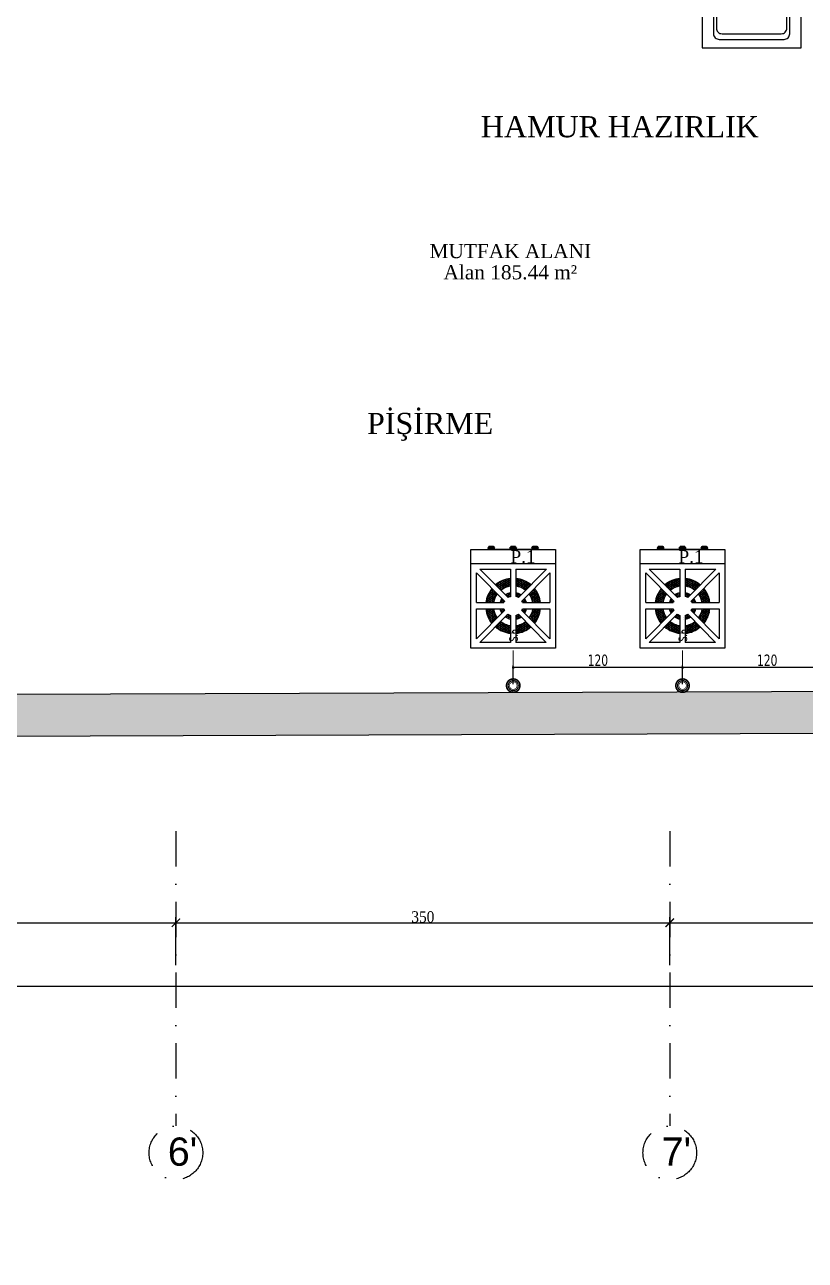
# Model space of a CAD drawing. Header units: millimetres. Extents: x -29311 to -3405, y 28913 to 42880.
# Drawn here: x -15635 to -15082, y 34505 to 35381 of the extents above; entities that cross this region are included whole.
import ezdxf
from ezdxf.enums import TextEntityAlignment as Align

# ---------------------------------------------------------------- set-up
doc = ezdxf.new("R2010")
doc.units = ezdxf.units.MM
doc.linetypes.add('DASHDOT', pattern=[1, 0.5, -0.25, 0, -0.25])
doc.linetypes.add('DASHDOT2', pattern=[0.5, 0.25, -0.125, 0, -0.125])
for name, color, linetype in [('A-AKS', 57, 'DASHDOT'), ('A-AKS.', 57, 'DASHDOT2'), ('A-BA', 1, 'Continuous'), ('A-YAZI', 136, 'Continuous'), ('Kıtc-002 Çizgi', 7, 'Continuous')]:
    doc.layers.add(name, color=color, linetype=linetype)
for name, color, linetype, lineweight in [('olcu-plan', 7, 'Continuous', 20), ('tarama-betonarme', 252, 'Continuous', 13), ('TES', 7, 'Continuous', 15), ('TES_SU', 150, 'Continuous', 25)]:
    doc.layers.add(name, color=color, linetype=linetype, lineweight=lineweight)
doc.styles.add('Dimension Text', font='tahoma.ttf', dxfattribs={"width": 0.8})
doc.styles.add('TESNO', font='romandtw.shx', dxfattribs={"height": 0.8})
doc.styles.add('text1', font='arial.ttf')
doc.styles.add('YAZ-50', font='times.ttf', dxfattribs={"width": 0.9})
doc.dimstyles.new('1-50-plan', dxfattribs={"dimtxt": 8, "dimasz": 6, "dimexe": 4, "dimexo": 4, "dimgap": 0.00625, "dimtad": 1, "dimdec": 0, "dimrnd": 0.0005, "dimzin": 9, "dimdsep": 46, "dimtxsty": 'YAZ-50', "dimblk": 'ARCHTICK', "dimcen": 0.025, "dimdle": 4, "dimadec": 0, "dimazin": 0, "dimtfac": 1, "dimtdec": 0, "dimtmove": 0, "dimatfit": 3, "dimfxl": 30, "dimfxlon": 1, "dimarcsym": 0})
doc.dimstyles.new('AYG-OLCU 1 to 2', dxfattribs={"dimtxt": 4, "dimasz": 3, "dimexe": 1.5, "dimexo": 1, "dimgap": 1, "dimtad": 1, "dimdec": 0, "dimdsep": 46, "dimtxsty": 'Dimension Text', "dimblk": 'DOTSMALL', "dimcen": 0, "dimclrd": 256, "dimclre": 256, "dimclrt": 256, "dimadec": 0, "dimazin": 0, "dimtfac": 1, "dimtdec": 0, "dimtofl": 0, "dimtmove": 1, "dimatfit": 3, "dimfxl": 1, "dimarcsym": 0})
pattern_1 = [(0, (863.9996, -4927.1813), (0, 0.6599112), [0.381, -0.762]), (120, (863.9996, -4927.1813), (-0.5714998634, -0.3299556), [0.381, -0.762]), (60, (864.3806, -4927.1813), (-0.5714998634, 0.3299556), [0.381, -0.762])]
pattern_2 = [(0, (1426.2737, -5386.25986), (0, 0.6599112), [0.381, -0.762]), (120, (1426.2737, -5386.25986), (-0.5714998634, -0.3299556), [0.381, -0.762]), (60, (1426.6547, -5386.25986), (-0.5714998634, 0.3299556), [0.381, -0.762])]
pattern_3 = [(0, (1717.6897, -4372.8711), (0, 0.6599112), [0.381, -0.762]), (120, (1717.6897, -4372.8711), (-0.5714998634, -0.3299556), [0.381, -0.762]), (60, (1718.0707, -4372.8711), (-0.5714998634, 0.3299556), [0.381, -0.762])]

# ---------------------------------------------------------------- blocks, each defined once
blk = doc.blocks.new('_ArchTick')
at = {"color": 0, "linetype": 'ByBlock', "const_width": 0.15}
blk.add_lwpolyline([(-0.5, -0.5), (0.5, 0.5)], dxfattribs=at)
blk = doc.blocks.new('*D430')
at = {"layer": 'DEFPOINTS', "color": 0, "transparency": 16777216}
for p in [(-15528.01, 34744.67), (-15793.01, 34523.06), (-15528.01, 34515.48)]:
    blk.add_point(p, dxfattribs=at)
at = {"layer": 'olcu-plan', "color": 0, "lineweight": -2, "transparency": 16777216}
for p, q in [((-15797.01, 34744.67), (-15524.01, 34744.67)), ((-15793.01, 34714.67), (-15793.01, 34748.67)), ((-15528.01, 34714.67), (-15528.01, 34748.67))]:
    blk.add_line(p, q, dxfattribs=at)
at = {"layer": 'olcu-plan', "color": 0, "lineweight": -2, "transparency": 16777216, "xscale": 6, "yscale": 6, "zscale": 6, "rotation": 180}
blk.add_blockref('_ArchTick', (-15793.01, 34744.67), dxfattribs=at)
at = {"layer": 'olcu-plan', "color": 0, "lineweight": -2, "transparency": 16777216, "xscale": 6, "yscale": 6, "zscale": 6}
blk.add_blockref('_ArchTick', (-15528.01, 34744.67), dxfattribs=at)
at = {"layer": 'olcu-plan', "color": 0, "transparency": 16777216, "insert": (-15660.51, 34748.75), "char_height": 8, "attachment_point": 5, "style": 'YAZ-50'}
blk.add_mtext('265', dxfattribs=at)
blk = doc.blocks.new('*D431')
at = {"layer": 'DEFPOINTS', "color": 0, "transparency": 16777216}
for p in [(-15178.01, 34744.67), (-15528.01, 34515.48), (-15178.01, 34511.16)]:
    blk.add_point(p, dxfattribs=at)
at = {"layer": 'olcu-plan', "color": 0, "lineweight": -2, "transparency": 16777216}
for p, q in [((-15532.01, 34744.67), (-15174.01, 34744.67)), ((-15528.01, 34714.67), (-15528.01, 34748.67)), ((-15178.01, 34714.67), (-15178.01, 34748.67))]:
    blk.add_line(p, q, dxfattribs=at)
at = {"layer": 'olcu-plan', "color": 0, "lineweight": -2, "transparency": 16777216, "xscale": 6, "yscale": 6, "zscale": 6, "rotation": 180}
blk.add_blockref('_ArchTick', (-15528.01, 34744.67), dxfattribs=at)
at = {"layer": 'olcu-plan', "color": 0, "lineweight": -2, "transparency": 16777216, "xscale": 6, "yscale": 6, "zscale": 6}
blk.add_blockref('_ArchTick', (-15178.01, 34744.67), dxfattribs=at)
at = {"layer": 'olcu-plan', "color": 0, "transparency": 16777216, "insert": (-15353.01, 34748.75), "char_height": 8, "attachment_point": 5, "style": 'YAZ-50'}
blk.add_mtext('350', dxfattribs=at)
blk = doc.blocks.new('*D432')
at = {"layer": 'DEFPOINTS', "color": 0, "transparency": 16777216}
for p in [(-14901.24, 34744.67), (-15178.01, 34511.16), (-14901.24, 34505.42)]:
    blk.add_point(p, dxfattribs=at)
at = {"layer": 'olcu-plan', "color": 0, "lineweight": -2, "transparency": 16777216}
for p, q in [((-15182.01, 34744.67), (-14897.24, 34744.67)), ((-15178.01, 34714.67), (-15178.01, 34748.67)), ((-14901.24, 34714.67), (-14901.24, 34748.67))]:
    blk.add_line(p, q, dxfattribs=at)
at = {"layer": 'olcu-plan', "color": 0, "lineweight": -2, "transparency": 16777216, "xscale": 6, "yscale": 6, "zscale": 6, "rotation": 180}
blk.add_blockref('_ArchTick', (-15178.01, 34744.67), dxfattribs=at)
at = {"layer": 'olcu-plan', "color": 0, "lineweight": -2, "transparency": 16777216, "xscale": 6, "yscale": 6, "zscale": 6}
blk.add_blockref('_ArchTick', (-14901.24, 34744.67), dxfattribs=at)
at = {"layer": 'olcu-plan', "color": 0, "transparency": 16777216, "insert": (-15039.62, 34748.76), "char_height": 8, "attachment_point": 5, "style": 'YAZ-50'}
blk.add_mtext('277', dxfattribs=at)
blk = doc.blocks.new('*D441')
at = {"layer": 'DEFPOINTS', "color": 0, "transparency": 16777216}
for p in [(-18811.7, 34795.51), (-13798.7, 34795.51), (-13798.7, 34699.74)]:
    blk.add_point(p, dxfattribs=at)
at = {"layer": 'olcu-plan', "color": 0, "lineweight": -2, "transparency": 16777216}
for p, q in [((-18811.7, 34729.74), (-18811.7, 34695.74)), ((-13798.7, 34729.74), (-13798.7, 34695.74)), ((-18815.7, 34699.74), (-13794.7, 34699.74))]:
    blk.add_line(p, q, dxfattribs=at)
at = {"layer": 'olcu-plan', "color": 0, "lineweight": -2, "transparency": 16777216, "xscale": 6, "yscale": 6, "zscale": 6, "rotation": 180}
blk.add_blockref('_ArchTick', (-18811.7, 34699.74), dxfattribs=at)
at = {"layer": 'olcu-plan', "color": 0, "lineweight": -2, "transparency": 16777216, "xscale": 6, "yscale": 6, "zscale": 6}
blk.add_blockref('_ArchTick', (-13798.7, 34699.74), dxfattribs=at)
at = {"layer": 'olcu-plan', "color": 0, "transparency": 16777216, "insert": (-16305.2, 34703.82), "char_height": 8, "attachment_point": 5, "style": 'YAZ-50'}
blk.add_mtext('5013', dxfattribs=at)
blk = doc.blocks.new('AKS')
at = {"layer": 'A-AKS.', "ltscale": 100}
for p, q in [((3527.28, 50), (3527.28, -158.94)), ((3877.28, 50), (3877.28, -158.94))]:
    blk.add_line(p, q, dxfattribs=at)
for centre in [(3527.28, -177.94), (3877.28, -177.94)]:
    blk.add_circle(centre, 19, dxfattribs=at)
at = {"layer": 'A-AKS.', "ltscale": 100, "char_height": 20, "width": 18.8945, "attachment_point": 1, "style": 'text1'}
for s, insert in [("6'", (3521.52, -167.12)), ("7'", (3871.52, -167.12))]:
    blk.add_mtext(s, dxfattribs=dict(at, insert=insert))
blk = doc.blocks.new('ghggfhh')
at = {"color": 7}
blk.add_lwpolyline([(1188.71, 1333.35), (1193.71, 1333.35), (1193.71, 1333.87), (1188.71, 1333.87)], close=True, dxfattribs=at)
blk.add_lwpolyline([(1188.71, 1333), (1189.21, 1332.53), (1189.21, 1332.51, 0.414214), (1190.21, 1331.51), (1192.21, 1331.51, 0.414214), (1193.21, 1332.51), (1193.21, 1332.53), (1193.71, 1333)], format="xyb", dxfattribs=at)
for points in [[(1188.71, 1333), (1190.71, 1333)], [(1189.35, 1332.74), (1193.07, 1332.74)], [(1189.46, 1332.51), (1192.96, 1332.51)], [(1189.5, 1332.27), (1192.92, 1332.27)], [(1189.62, 1332.04), (1192.79, 1332.04)], [(1189.97, 1331.8), (1192.45, 1331.8)], [(1190.71, 1333.35), (1190.71, 1333)], [(1191.71, 1333.35), (1191.71, 1333)], [(1191.71, 1333), (1193.71, 1333)]]:
    blk.add_lwpolyline(points, dxfattribs=at)
blk = doc.blocks.new('OCAK-60X7X60')
h = blk.add_hatch()
h.set_pattern_fill('HEX', scale=0.12, style=0)
h.set_pattern_definition(pattern_1)
h.paths.add_polyline_path([(93930.84, 14924.61, -0.15121), (93941.46, 14929.1), (93941.46, 14923.68, 0.134245), (93934.61, 14920.75)])
h = blk.add_hatch()
h.set_pattern_fill('HEX', scale=0.12, style=0)
h.set_pattern_definition(pattern_3)
edge = h.paths.add_edge_path()
edge.add_line((93956.07, 14924.52), (93952.29, 14920.66))
edge.add_arc((93943.4, 14909.7), 14.11, 410.94088, 442.11002)
edge.add_line((93945.33, 14923.68), (93945.33, 14929.1))
edge.add_arc((93943.4, 14909.7), 19.5, 409.45939, 444.29774, ccw=False)
h = blk.add_hatch()
h.set_pattern_fill('HEX', scale=0.12, style=0)
h.set_pattern_definition(pattern_3)
edge = h.paths.add_edge_path()
edge.add_line((93929.45, 14911.86), (93924.02, 14911.86))
edge.add_arc((93943.4, 14909.7), 19.5, 501.04714, 533.6313, ccw=False)
edge.add_line((93928.23, 14921.96), (93932.04, 14918.08))
edge.add_arc((93943.4, 14909.7), 14.11, 503.58288, 531.18457)
edge = h.paths.add_edge_path()
edge.add_line((93924.04, 14907.37), (93929.48, 14907.37))
edge.add_arc((93943.4, 14909.7), 14.11, 189.50606, 216.95366)
edge.add_line((93932.12, 14901.21), (93928.3, 14897.35))
edge.add_arc((93943.4, 14909.7), 19.5, 186.86552, 219.26748, ccw=False)
h = blk.add_hatch()
h.set_pattern_fill('HEX', scale=0.12, style=0)
h.set_pattern_definition(pattern_2)
edge = h.paths.add_edge_path()
edge.add_line((93936.79, 14911.86), (93934.04, 14911.86))
edge.add_arc((93943.4, 14909.7), 9.6, 507.9452, 526.9784, ccw=False)
edge.add_line((93935.26, 14914.79), (93937.19, 14912.82))
edge.add_arc((93943.4, 14909.7), 6.95, 513.25863, 521.86283)
edge = h.paths.add_edge_path()
edge.add_line((93934.08, 14907.37), (93936.85, 14907.37))
edge.add_arc((93943.4, 14909.7), 6.95, 199.60081, 208.15757)
edge.add_line((93937.27, 14906.42), (93935.34, 14904.47))
edge.add_arc((93943.4, 14909.7), 9.6, 194.0527, 212.98008, ccw=False)
h = blk.add_hatch()
h.set_pattern_fill('HEX', scale=0.12, style=0)
h.set_pattern_definition(pattern_2)
edge = h.paths.add_edge_path()
edge.add_line((93942.46, 14916.58), (93942.46, 14919.25))
edge.add_arc((93943.4, 14909.7), 9.6, 453.58332, 455.60422, ccw=False)
edge.add_line((93942.8, 14919.28), (93942.8, 14916.62))
edge.add_arc((93943.4, 14909.7), 6.95, 454.95355, 457.75393)
edge = h.paths.add_edge_path()
edge.add_line((93939.68, 14915.57), (93937.79, 14917.49))
edge.add_arc((93943.4, 14909.7), 9.6, 461.64358, 485.69926, ccw=False)
edge.add_line((93941.46, 14919.1), (93941.46, 14916.37))
edge.add_arc((93943.4, 14909.7), 6.95, 466.19054, 482.36172)
h = blk.add_hatch()
h.set_pattern_fill('HEX', scale=0.12, style=0)
h.set_pattern_definition(pattern_2)
edge = h.paths.add_edge_path()
edge.add_line((93949.11, 14917.41), (93947.23, 14915.49))
edge.add_arc((93943.4, 14909.7), 6.95, 416.51285, 433.80946)
edge.add_line((93945.33, 14916.37), (93945.33, 14919.1))
edge.add_arc((93943.4, 14909.7), 9.6, 413.47217, 438.35642, ccw=False)
h = blk.add_hatch()
h.set_pattern_fill('HEX', scale=0.12, style=0)
h.set_pattern_definition(pattern_2)
edge = h.paths.add_edge_path()
edge.add_line((93952.75, 14911.86), (93950, 14911.86))
edge.add_arc((93943.4, 14909.7), 6.95, 378.13717, 386.74137)
edge.add_line((93949.6, 14912.82), (93951.53, 14914.79))
edge.add_arc((93943.4, 14909.7), 9.6, 373.0216, 392.0548, ccw=False)
edge = h.paths.add_edge_path()
edge.add_line((93949.94, 14907.37), (93952.71, 14907.37))
edge.add_arc((93943.4, 14909.7), 9.6, 327.01992, 345.9473, ccw=False)
edge.add_line((93951.45, 14904.47), (93949.52, 14906.42))
edge.add_arc((93943.4, 14909.7), 6.95, 331.84243, 340.39919)
h = blk.add_hatch()
h.set_pattern_fill('HEX', scale=0.12, style=0)
h.set_pattern_definition(pattern_3)
edge = h.paths.add_edge_path()
edge.add_line((93962.78, 14911.86), (93957.34, 14911.86))
edge.add_arc((93943.4, 14909.7), 14.11, 368.81543, 396.41712)
edge.add_line((93954.75, 14918.08), (93958.56, 14921.96))
edge.add_arc((93943.4, 14909.7), 19.5, 366.3687, 398.95286, ccw=False)
edge = h.paths.add_edge_path()
edge.add_line((93957.32, 14907.37), (93962.76, 14907.37))
edge.add_arc((93943.4, 14909.7), 19.5, 320.73252, 353.13448, ccw=False)
edge.add_line((93958.49, 14897.35), (93954.67, 14901.21))
edge.add_arc((93943.4, 14909.7), 14.11, 323.04634, 350.49394)
h = blk.add_hatch()
h.set_pattern_fill('HEX', scale=0.12, style=0)
h.set_pattern_definition(pattern_3)
edge = h.paths.add_edge_path()
edge.add_line((93930.79, 14894.82), (93934.6, 14898.66))
edge.add_arc((93943.4, 14909.7), 14.11, 231.44232, 262.11002)
edge.add_line((93941.46, 14895.72), (93941.46, 14890.29))
edge.add_arc((93943.4, 14909.7), 19.5, 229.74031, 264.29774, ccw=False)
h = blk.add_hatch()
h.set_pattern_fill('HEX', scale=0.12, style=0)
h.set_pattern_definition(pattern_1)
h.paths.add_polyline_path([(93939.7, 14903.81, 0.069711), (93941.46, 14903.02), (93941.46, 14900.29, -0.105116), (93937.8, 14901.9)])
h = blk.add_hatch()
h.set_pattern_fill('HEX', scale=0.12, style=0)
h.set_pattern_definition(pattern_2)
edge = h.paths.add_edge_path()
edge.add_line((93945.33, 14900.29), (93945.33, 14903.02))
edge.add_arc((93943.4, 14909.7), 6.95, 286.19054, 302.14124)
edge.add_line((93947.09, 14903.81), (93948.99, 14901.9))
edge.add_arc((93943.4, 14909.7), 9.6, 281.64358, 305.64632, ccw=False)
h = blk.add_hatch()
h.set_pattern_fill('HEX', scale=0.12, style=0)
h.set_pattern_definition(pattern_3)
edge = h.paths.add_edge_path()
edge.add_line((93952.19, 14898.66), (93956, 14894.82))
edge.add_arc((93943.4, 14909.7), 19.5, 275.70226, 310.25969, ccw=False)
edge.add_line((93945.33, 14890.29), (93945.33, 14895.72))
edge.add_arc((93943.4, 14909.7), 14.11, 277.88998, 308.55768)
at = {"color": 7}
for p, q in [((93913.4, 14869.7), (93913.4, 14939.7)), ((93913.4, 14939.7), (93973.4, 14939.7)), ((93913.4, 14879.7), (93913.4, 14939.7)), ((93913.4, 14939.7), (93973.4, 14939.7)), ((93917.4, 14911.86), (93917.4, 14933)), ((93917.4, 14933), (93937.19, 14912.82)), ((93920.01, 14935.7), (93941.46, 14935.7)), ((93920.01, 14935.7), (93939.68, 14915.57)), ((93941.46, 14916.37), (93941.46, 14935.7)), ((93945.33, 14935.7), (93967.02, 14935.7)), ((93945.33, 14916.37), (93945.33, 14935.7)), ((93947.23, 14915.49), (93967.02, 14935.7)), ((93949.6, 14912.82), (93969.4, 14933)), ((93969.4, 14933), (93969.4, 14911.86)), ((93973.4, 14939.7), (93973.4, 14869.7)), ((93973.4, 14939.7), (93973.4, 14879.7)), ((93917.4, 14886.34), (93917.4, 14907.37)), ((93917.4, 14886.34), (93937.27, 14906.42)), ((93949.52, 14906.42), (93969.4, 14886.34)), ((93969.4, 14907.37), (93969.4, 14886.34)), ((93919.79, 14883.7), (93939.7, 14903.81)), ((93941.46, 14883.7), (93941.46, 14903.02)), ((93945.33, 14883.7), (93945.33, 14903.02)), ((93947.09, 14903.81), (93967, 14883.7)), ((93973.4, 14879.7), (93913.4, 14879.7)), ((93973.4, 14879.7), (93913.4, 14879.7)), ((93941.46, 14883.7), (93919.79, 14883.7)), ((93967, 14883.7), (93945.33, 14883.7))]:
    blk.add_line(p, q, dxfattribs=at)
blk.add_line((93930.45, 14869.7), (93956.45, 14869.7))
for points in [[(93936.79, 14911.86), (93917.4, 14911.86)], [(93936.85, 14907.37), (93917.4, 14907.37)], [(93969.4, 14907.37), (93949.94, 14907.37)], [(93969.4, 14911.86), (93950, 14911.86)], [(93973.4, 14869.7), (93913.4, 14869.7)]]:
    blk.add_lwpolyline(points, dxfattribs=at)
for radius, start, end in [(19.5, 95.70226, 130.09653), (14.11, 97.88998, 128.47381), (19.5, 49.45939, 84.29774), (14.11, 50.94088, 82.11002), (19.5, 141.04714, 173.6313), (14.11, 143.58288, 171.18457), (9.6, 147.9452, 166.9784), (9.6, 101.64358, 125.69926), (6.95, 106.19054, 122.36172), (6.95, 106.19054, 122.36172), (6.95, 56.51285, 74.2519), (9.6, 53.47217, 78.35642), (6.95, 56.51285, 73.80946), (9.6, 13.0216, 32.0548), (14.11, 8.81543, 36.41712), (19.5, 6.3687, 38.95286), (19.5, 186.86552, 219.26748), (14.11, 189.50606, 216.95366), (9.6, 194.0527, 212.98008), (6.95, 153.25863, 161.86283), (6.95, 153.25863, 161.86283), (6.95, 199.60081, 208.15757), (6.95, 199.60081, 208.15757), (6.95, 331.84243, 340.39919), (6.95, 18.13717, 26.74137), (9.6, 327.01992, 345.9473), (14.11, 323.04634, 350.49394), (19.5, 320.73252, 353.13448), (14.11, 231.44232, 262.11002), (9.6, 234.35368, 258.35642), (6.95, 237.85876, 253.80946), (6.95, 237.85876, 253.80946), (6.95, 284.70978, 302.14124), (6.95, 286.19054, 302.14124), (9.6, 281.64358, 305.64632), (14.11, 277.88998, 308.55768), (19.5, 229.74031, 264.29774), (19.5, 275.70226, 310.25969)]:
    blk.add_arc((93943.4, 14909.7), radius, start, end, dxfattribs=at)
at = {"color": 7, "xscale": -1}
for p in [(95119.16, 13535.82), (95134.66, 13535.82), (95150.16, 13535.82)]:
    blk.add_blockref('ghggfhh', p, dxfattribs=at)
blk = doc.blocks.new('Evye.70-70')
at = {"color": 251}
for p, q in [((-48.34, -17.24), (-40.53, -16.13)), ((-53.48, -22.71), (-53.48, -30.6)), ((-49.57, -21.05), (-43.47, -26.06))]:
    blk.add_line(p, q, dxfattribs=at)
for points in [[(-70, -70), (0, -70), (0, 0), (-70, 0)], [(-70, -2), (0, -2), (0, 0), (-70, 0)]]:
    blk.add_lwpolyline(points, close=True)
blk.add_lwpolyline([(-58, -64), (-12, -64, 0.414214), (-8, -60), (-8, -10, 0.414214), (-12, -6), (-58, -6, 0.414214), (-62, -10), (-62, -60, 0.414214)], format="xyb", close=True)
blk.add_lwpolyline([(-56, -60), (-14, -60, 0.414214), (-10, -56), (-10, -14, 0.414214), (-14, -10), (-56, -10, 0.414214), (-60, -14), (-60, -56, 0.414214)], format="xyb", close=True, dxfattribs=at)
blk.add_circle((-53.29, -17.74), 3.19, dxfattribs=at)
blk = doc.blocks.new('v-sg')
at = {"layer": 'TES_SU', "linetype": 'Continuous', "const_width": 1.2}
blk.add_lwpolyline([(-5, 0, 1), (5, 0, 1)], format="xyb", close=True, dxfattribs=at)
blk = doc.blocks.new('v-sy')
at = {"layer": 'TES_SU', "linetype": 'Continuous'}
for points, const_width in [([(0, 5, 1), (0, -5, 1)], 1.2), ([(0, 2.8, 1), (0, -2.8, 1)], 0.5)]:
    blk.add_lwpolyline(points, format="xyb", close=True, dxfattribs=dict(at, const_width=const_width))
blk = doc.blocks.new('Yumuşak su')
at = {"layer": 'TES_SU', "linetype": 'Continuous', "lineweight": 9}
blk.add_lwpolyline([(104228.59, 3698.12), (104249.97, 3698.12)], dxfattribs=at)
at = {"linetype": 'Continuous', "xscale": -0.7125000000000004, "yscale": 0.7125000000000004, "zscale": 0.7125, "rotation": 180}
blk.add_blockref('v-sg', (104225.03, 3698.12), dxfattribs=at)
at = {"layer": 'TES', "linetype": 'DASHDOT', "xscale": 0.95, "yscale": 0.95, "zscale": 0.95}
blk.add_blockref('v-sy', (104225.03, 3698.12), dxfattribs=at)
at = {"layer": 'TES_SU', "linetype": 'Continuous', "style": 'TESNO', "width": 0.7}
blk.add_attdef('SNO', text='', height=5.7, dxfattribs=at).set_placement((104260.65, 3697.86, 0.71), align=Align.MIDDLE)
blk = doc.blocks.new('_DotSmall')
at = {"color": 0, "linetype": 'ByBlock', "const_width": 0.5}
blk.add_lwpolyline([(-0.0625, 0, 1), (0.0625, 0, 1)], format="xyb", close=True, dxfattribs=at)
blk = doc.blocks.new('*D323')
at = {"layer": 'DEFPOINTS', "color": 0, "transparency": 16777216}
for p in [(-15168.97, 34925.5), (-15168.97, 34912.72), (-15048.97, 34912.72)]:
    blk.add_point(p, dxfattribs=at)
at = {"layer": 'TES_SU', "lineweight": -2, "transparency": 16777216}
for p, q in [((-15168.97, 34913.72), (-15168.97, 34927)), ((-15048.97, 34925.5), (-15168.97, 34925.5)), ((-15048.97, 34913.72), (-15048.97, 34927))]:
    blk.add_line(p, q, dxfattribs=at)
at = {"layer": 'TES_SU', "lineweight": -2, "transparency": 16777216, "xscale": 3, "yscale": 3, "zscale": 3, "rotation": 180}
blk.add_blockref('_DotSmall', (-15168.97, 34925.5), dxfattribs=at)
at = {"layer": 'TES_SU', "lineweight": -2, "transparency": 16777216, "xscale": 3, "yscale": 3, "zscale": 3}
blk.add_blockref('_DotSmall', (-15048.97, 34925.5), dxfattribs=at)
at = {"layer": 'TES_SU', "transparency": 16777216, "insert": (-15108.97, 34930.67), "char_height": 8, "attachment_point": 5, "style": 'Dimension Text'}
blk.add_mtext('120', dxfattribs=at)
blk = doc.blocks.new('*D324')
at = {"layer": 'DEFPOINTS', "color": 0, "transparency": 16777216}
for p in [(-15288.97, 34925.5), (-15288.97, 34912.72), (-15168.97, 34912.72)]:
    blk.add_point(p, dxfattribs=at)
at = {"layer": 'TES_SU', "lineweight": -2, "transparency": 16777216}
for p, q in [((-15288.97, 34913.72), (-15288.97, 34927)), ((-15168.97, 34925.5), (-15288.97, 34925.5)), ((-15168.97, 34913.72), (-15168.97, 34927))]:
    blk.add_line(p, q, dxfattribs=at)
at = {"layer": 'TES_SU', "lineweight": -2, "transparency": 16777216, "xscale": 3, "yscale": 3, "zscale": 3, "rotation": 180}
blk.add_blockref('_DotSmall', (-15288.97, 34925.5), dxfattribs=at)
at = {"layer": 'TES_SU', "lineweight": -2, "transparency": 16777216, "xscale": 3, "yscale": 3, "zscale": 3}
blk.add_blockref('_DotSmall', (-15168.97, 34925.5), dxfattribs=at)
at = {"layer": 'TES_SU', "transparency": 16777216, "insert": (-15228.97, 34930.67), "char_height": 8, "attachment_point": 5, "style": 'Dimension Text'}
blk.add_mtext('120', dxfattribs=at)

msp = doc.modelspace()

# ---------------------------------------------------------------- hatches: boundary and pattern name
at = {"layer": 'tarama-betonarme'}
h = msp.add_hatch(dxfattribs=at)
h.set_pattern_fill('ANSI35', color=256, scale=25, style=0)
h.set_pattern_definition([(45, (-65876.5644, 50245.5134), (-4.4194174, 4.4194174), []), (45, (-65872.145, 50245.5134), (-4.4194174, 4.4194174), [7.8125, -1.5625, 0, -1.5625])])
h.paths.add_polyline_path([(-18785.37, 34895.54), (-19021.29, 36702.95), (-14216.73, 36889.18), (-13835.02, 34913.14)], flags=16)
h.paths.add_polyline_path([(-18811.7, 34865.45), (-19055.29, 36731.65), (-14192.15, 36920.15), (-13798.7, 34883.26)])

# ---------------------------------------------------------------- linework, layer by layer
at = {"layer": 'A-BA'}
msp.add_line((-13798.7, 34883.26), (-18811.7, 34865.45), dxfattribs=at)
msp.add_lwpolyline([(-19021.29, 36702.95), (-18785.37, 34895.54), (-13835.02, 34913.14)], dxfattribs=at)

# ---------------------------------------------------------------- block references
at = {"rotation": 180}
for p in [(78654.43, 49878.91), (78774.43, 49878.91)]:
    msp.add_blockref('OCAK-60X7X60', p, dxfattribs=at)
at = {"layer": 'A-AKS'}
msp.add_blockref('AKS', (-19055.29, 34759.57), dxfattribs=at)
at = {"layer": 'Kıtc-002 Çizgi', "lineweight": -2}
msp.add_blockref('Evye.70-70', (-15085.01, 35434.76), dxfattribs=at)
at = {"layer": 'TES_SU', "rotation": 90}
for p in [(-11590.85, -69312.31), (-11470.85, -69312.31)]:
    msp.add_blockref('Yumuşak su', p, dxfattribs=at).add_auto_attribs({'SNO': 'S.6'})

# ---------------------------------------------------------------- texts
at = {"layer": 'A-YAZI', "style": 'YAZ-50'}
for s, height, p in [('HAMUR HAZIRLIK', 15, (-15213.41, 35301.39)), ('MUTFAK ALANI', 10, (-15291.03, 35215.71)), ('Alan 185.44 m²', 10, (-15291.03, 35200.71)), ('PİŞİRME', 15, (-15347.87, 35091.07))]:
    msp.add_text(s, height=height, dxfattribs=at).set_placement(p, align=Align.CENTER)
at = {"layer": 'A-YAZI', "color": 7, "style": 'YAZ-50'}
for p in [(-15282.01, 34999.69), (-15162.95, 34999.69)]:
    msp.add_text('P.1', height=9, dxfattribs=at).set_placement(p, align=Align.CENTER)

# ---------------------------------------------------------------- dimensions: what is measured, and where the dimension line sits
at = {"layer": 'olcu-plan'}
for base, p1, p2, picture, middle in [((-13798.7, 34699.74), (-18811.7, 34795.51), (-13798.7, 34795.51), '*D441', (-16305.2, 34703.82)), ((-15528.01, 34744.67), (-15793.01, 34523.06), (-15528.01, 34515.48), '*D430', (-15660.51, 34748.75)), ((-15178.01, 34744.67), (-15528.01, 34515.48), (-15178.01, 34511.16), '*D431', (-15353.01, 34748.75)), ((-14901.24, 34744.67), (-15178.01, 34511.16), (-14901.24, 34505.42), '*D432', (-15039.62, 34748.76))]:
    dim = msp.add_linear_dim(base=base, p1=p1, p2=p2, dimstyle='1-50-plan', dxfattribs=at)
    dim.commit()
    dim.dimension.update_dxf_attribs({"geometry": picture, "text_midpoint": middle})
at = {"layer": 'TES_SU'}
for base, p1, p2, picture, middle in [((-15288.97, 34925.5), (-15168.97, 34912.72), (-15288.97, 34912.72), '*D324', (-15228.97, 34930.67)), ((-15168.97, 34925.5), (-15048.97, 34912.72), (-15168.97, 34912.72), '*D323', (-15108.97, 34930.67))]:
    dim = msp.add_linear_dim(base=base, p1=p1, p2=p2, dimstyle='AYG-OLCU 1 to 2', override={"dimtxt": 8, "dimfxl": 30, "dimfxlon": 1}, dxfattribs=at)
    dim.commit()
    dim.dimension.update_dxf_attribs({"geometry": picture, "text_midpoint": middle})

doc.saveas('drawing.dxf')
